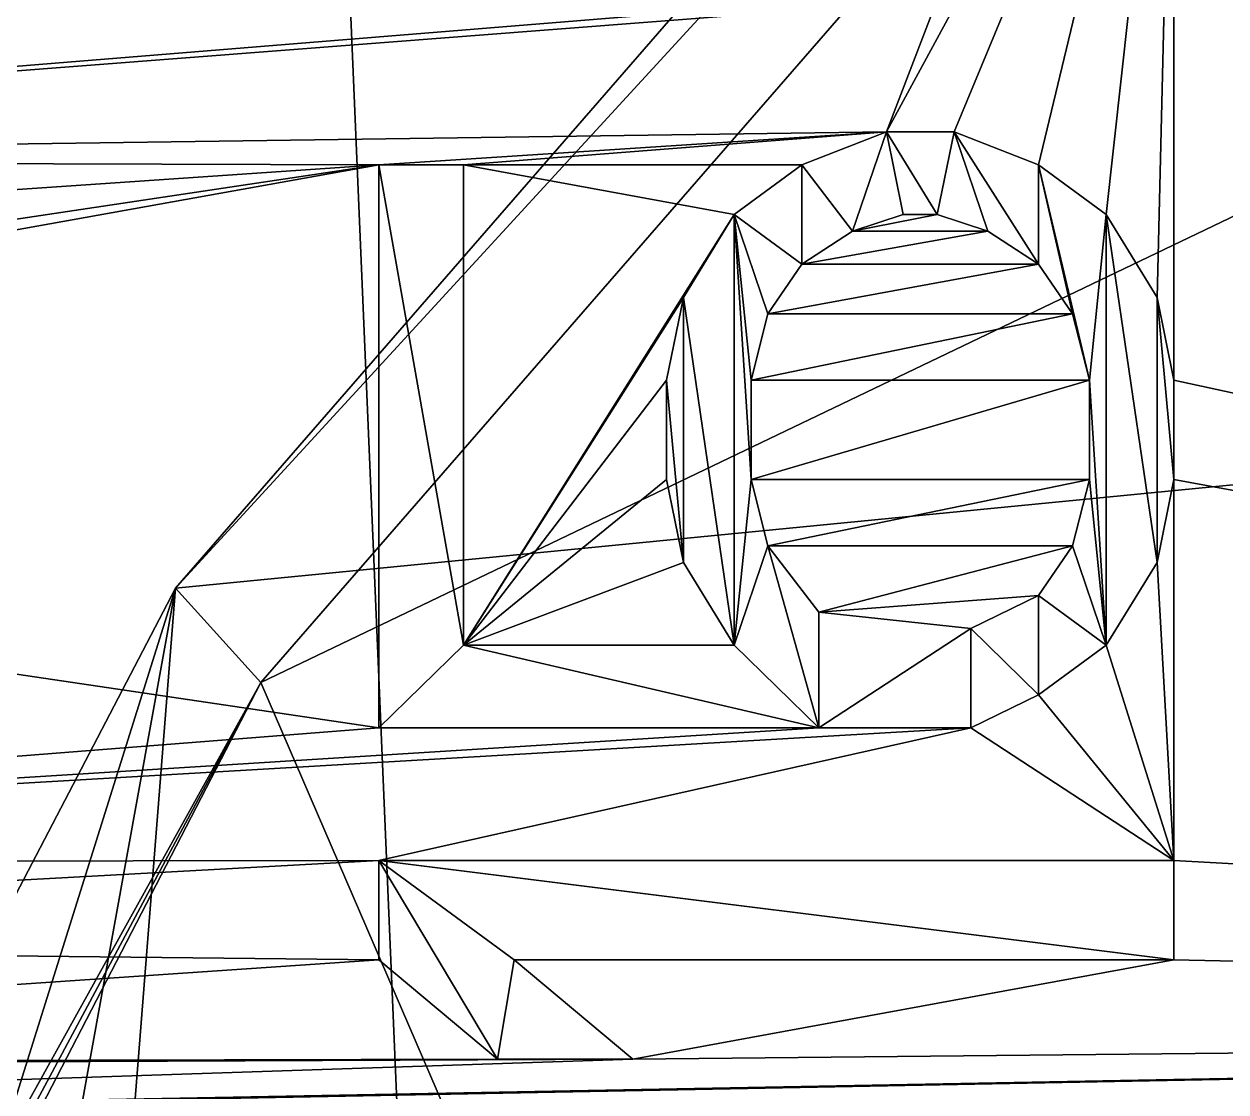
# Model space of a CAD drawing. Header units: millimetres. Extents: x -228 to 228, y -204 to 237.
# Drawn here: x -27.943 to -25.902, y 18.004 to 19.818 of the extents above; entities that cross this region are included whole.
import ezdxf

# ---------------------------------------------------------------- set-up
doc = ezdxf.new("R2010")
doc.units = ezdxf.units.MM
doc.header["$LTSCALE"] = 127.314815
for name, color, linetype in [('4337', 7, 'CONTINUOUS'), ('4338', 7, 'CONTINUOUS'), ('4639', 7, 'CONTINUOUS'), ('4640', 7, 'CONTINUOUS'), ('4646', 7, 'CONTINUOUS'), ('4800', 7, 'CONTINUOUS'), ('4801', 7, 'CONTINUOUS'), ('4802', 7, 'CONTINUOUS'), ('4803', 7, 'CONTINUOUS'), ('4804', 7, 'CONTINUOUS'), ('4805', 7, 'CONTINUOUS'), ('4806', 7, 'CONTINUOUS'), ('4807', 7, 'CONTINUOUS'), ('4808', 7, 'CONTINUOUS'), ('4809', 7, 'CONTINUOUS'), ('4810', 7, 'CONTINUOUS'), ('4811', 7, 'CONTINUOUS'), ('4812', 7, 'CONTINUOUS'), ('4813', 7, 'CONTINUOUS'), ('4814', 7, 'CONTINUOUS'), ('4815', 7, 'CONTINUOUS'), ('4816', 7, 'CONTINUOUS'), ('4817', 7, 'CONTINUOUS'), ('4818', 7, 'CONTINUOUS'), ('4819', 7, 'CONTINUOUS'), ('4820', 7, 'CONTINUOUS'), ('4821', 7, 'CONTINUOUS'), ('4822', 7, 'CONTINUOUS'), ('4823', 7, 'CONTINUOUS'), ('4824', 7, 'CONTINUOUS'), ('4825', 7, 'CONTINUOUS'), ('4826', 7, 'CONTINUOUS'), ('4827', 7, 'CONTINUOUS'), ('4828', 7, 'CONTINUOUS'), ('4829', 7, 'CONTINUOUS'), ('4830', 7, 'CONTINUOUS'), ('4831', 7, 'CONTINUOUS'), ('4832', 7, 'CONTINUOUS'), ('4833', 7, 'CONTINUOUS'), ('4834', 7, 'CONTINUOUS'), ('4835', 7, 'CONTINUOUS'), ('4836', 7, 'CONTINUOUS'), ('4837', 7, 'CONTINUOUS'), ('4838', 7, 'CONTINUOUS'), ('4839', 7, 'CONTINUOUS'), ('4840', 7, 'CONTINUOUS'), ('4841', 7, 'CONTINUOUS'), ('4842', 7, 'CONTINUOUS'), ('4843', 7, 'CONTINUOUS'), ('4844', 7, 'CONTINUOUS'), ('4845', 7, 'CONTINUOUS'), ('4846', 7, 'CONTINUOUS'), ('5712', 7, 'CONTINUOUS'), ('6193', 7, 'CONTINUOUS'), ('6251', 7, 'CONTINUOUS'), ('6301', 7, 'CONTINUOUS'), ('6307', 7, 'CONTINUOUS'), ('6310', 7, 'CONTINUOUS'), ('6312', 7, 'CONTINUOUS'), ('6336', 7, 'CONTINUOUS'), ('6337', 7, 'CONTINUOUS'), ('6339', 7, 'CONTINUOUS'), ('6341', 7, 'CONTINUOUS')]:
    doc.layers.add(name, color=color, linetype=linetype)

msp = doc.modelspace()

# ---------------------------------------------------------------- linework, layer by layer
at = {"layer": '4337', "color": 6, "linetype": 'Continuous'}
for points in [[(-26.5901, 1, 1038.99), (-28.6139, 1, 1038.99), (-28.0565, 35.5761, 1038.99), (-26.5901, 1, 1038.99)], [(-25.0534, 34.3321, 1038.99), (-26.5901, 1, 1038.99), (-28.0565, 35.5761, 1038.99), (-25.0534, 34.3321, 1038.99)], [(-26.5705, 0.791, 1038.99), (-26.5901, 1, 1038.99), (-25.0534, 34.3321, 1038.99), (-26.5705, 0.791, 1038.99)], [(-26.5651, 0.7513, 1038.99), (-26.5705, 0.791, 1038.99), (-25.0534, 34.3321, 1038.99), (-26.5651, 0.7513, 1038.99)], [(-26.5567, 0.7124, 1038.99), (-26.5651, 0.7513, 1038.99), (-25.0534, 34.3321, 1038.99), (-26.5567, 0.7124, 1038.99)], [(-26.5567, 0.7124, 1038.99), (-25.0534, 34.3321, 1038.99), (-26, 2.7124, 1038.99), (-26.5567, 0.7124, 1038.99)], [(-25.0534, 34.3321, 1038.99), (-24.9694, 2.7124, 1038.99), (-26, 2.7124, 1038.99), (-25.0534, 34.3321, 1038.99)]]:
    msp.add_3dface(points, dxfattribs=at)
at = {"layer": '4338', "color": 6, "linetype": 'Continuous'}
for points in [[(-30.06, 30.2289, 1040.99), (-19.925, 19.3605, 1040.99), (-21.983, 30.1516, 1040.99), (-30.06, 30.2289, 1040.99)], [(-25.9907, 23.5191, 1040.99), (-25.9907, 23.01, 1040.99), (-20.9561, 18.1201, 1040.99), (-25.9907, 23.5191, 1040.99)], [(-25.9907, 23.01, 1040.99), (-25.9907, 22.335, 1040.99), (-20.9561, 18.1201, 1040.99), (-25.9907, 23.01, 1040.99)], [(-25.9907, 22.335, 1040.99), (-25.9907, 22.2225, 1040.99), (-20.9561, 18.1201, 1040.99), (-25.9907, 22.335, 1040.99)], [(-25.9907, 22.2225, 1040.99), (-25.9907, 21.5475, 1040.99), (-20.9561, 18.1201, 1040.99), (-25.9907, 22.2225, 1040.99)], [(-25.9907, 21.5475, 1040.99), (-25.9907, 21.3788, 1040.99), (-20.9561, 18.1201, 1040.99), (-25.9907, 21.5475, 1040.99)], [(-25.9907, 21.3788, 1040.99), (-25.9907, 20.7038, 1040.99), (-20.9561, 18.1201, 1040.99), (-25.9907, 21.3788, 1040.99)], [(-25.9907, 20.7038, 1040.99), (-25.9907, 20.535, 1040.99), (-20.9561, 18.1201, 1040.99), (-25.9907, 20.7038, 1040.99)], [(-26.479, 19.635, 1040.99), (-26.3641, 19.635, 1040.99), (-25.9907, 20.535, 1040.99), (-26.479, 19.635, 1040.99)], [(-26.3928, 19.86, 1040.99), (-26.479, 19.635, 1040.99), (-25.9907, 20.535, 1040.99), (-26.3928, 19.86, 1040.99)], [(-26.3641, 19.635, 1040.99), (-26.2205, 19.5788, 1040.99), (-25.9907, 20.535, 1040.99), (-26.3641, 19.635, 1040.99)], [(-26.2205, 19.5788, 1040.99), (-26.1056, 19.4944, 1040.99), (-25.9907, 20.535, 1040.99), (-26.2205, 19.5788, 1040.99)], [(-26.1056, 19.4944, 1040.99), (-26.0194, 19.3538, 1040.99), (-25.9907, 20.535, 1040.99), (-26.1056, 19.4944, 1040.99)], [(-26.0194, 19.3538, 1040.99), (-25.9907, 19.2132, 1040.99), (-25.9907, 20.535, 1040.99), (-26.0194, 19.3538, 1040.99)], [(-25.9907, 20.535, 1040.99), (-25.9907, 19.2132, 1040.99), (-20.9561, 18.1201, 1040.99), (-25.9907, 20.535, 1040.99)], [(-29.9207, 19.9466, 1040.99), (-29.9207, 19.5869, 1040.99), (-26.5652, 19.86, 1040.99), (-29.9207, 19.9466, 1040.99)], [(-29.9207, 19.5869, 1040.99), (-26.479, 19.635, 1040.99), (-26.3928, 19.86, 1040.99), (-29.9207, 19.5869, 1040.99)], [(-26.5652, 19.86, 1040.99), (-29.9207, 19.5869, 1040.99), (-26.3928, 19.86, 1040.99), (-26.5652, 19.86, 1040.99)], [(-26.479, 19.635, 1040.99), (-29.9207, 19.5869, 1040.99), (-27.3407, 19.5788, 1040.99), (-26.479, 19.635, 1040.99)], [(-27.1971, 19.5788, 1040.99), (-26.479, 19.635, 1040.99), (-27.3407, 19.5788, 1040.99), (-27.1971, 19.5788, 1040.99)], [(-26.6226, 19.5788, 1040.99), (-26.479, 19.635, 1040.99), (-27.1971, 19.5788, 1040.99), (-26.6226, 19.5788, 1040.99)], [(-29.9207, 19.1923, 1040.99), (-30.2611, 19.055, 1040.99), (-27.3407, 19.5788, 1040.99), (-29.9207, 19.1923, 1040.99)], [(-27.3407, 19.5788, 1040.99), (-30.2611, 19.055, 1040.99), (-27.3407, 18.6225, 1040.99), (-27.3407, 19.5788, 1040.99)], [(-29.9207, 19.5869, 1040.99), (-29.9207, 19.4032, 1040.99), (-27.3407, 19.5788, 1040.99), (-29.9207, 19.5869, 1040.99)], [(-29.9207, 19.4032, 1040.99), (-29.9207, 19.1923, 1040.99), (-27.3407, 19.5788, 1040.99), (-29.9207, 19.4032, 1040.99)], [(-26.7375, 19.4944, 1040.99), (-26.6226, 19.5788, 1040.99), (-27.1971, 19.5788, 1040.99), (-26.7375, 19.4944, 1040.99)], [(-27.1971, 18.7632, 1040.99), (-26.7375, 19.4944, 1040.99), (-27.1971, 19.5788, 1040.99), (-27.1971, 18.7632, 1040.99)], [(-26.8237, 19.3538, 1040.99), (-26.7375, 19.4944, 1040.99), (-27.1971, 18.7632, 1040.99), (-26.8237, 19.3538, 1040.99)], [(-26.4503, 19.4944, 1040.99), (-26.5364, 19.4663, 1040.99), (-26.3928, 19.4944, 1040.99), (-26.4503, 19.4944, 1040.99)], [(-26.3928, 19.4944, 1040.99), (-26.5364, 19.4663, 1040.99), (-26.3066, 19.4663, 1040.99), (-26.3928, 19.4944, 1040.99)], [(-26.5364, 19.4663, 1040.99), (-26.6226, 19.41, 1040.99), (-26.3066, 19.4663, 1040.99), (-26.5364, 19.4663, 1040.99)], [(-26.3066, 19.4663, 1040.99), (-26.6226, 19.41, 1040.99), (-26.2205, 19.41, 1040.99), (-26.3066, 19.4663, 1040.99)], [(-26.6226, 19.41, 1040.99), (-26.6801, 19.3257, 1040.99), (-26.2205, 19.41, 1040.99), (-26.6226, 19.41, 1040.99)], [(-26.2205, 19.41, 1040.99), (-26.6801, 19.3257, 1040.99), (-26.163, 19.3257, 1040.99), (-26.2205, 19.41, 1040.99)], [(-26.8524, 19.2132, 1040.99), (-26.8237, 19.3538, 1040.99), (-27.1971, 18.7632, 1040.99), (-26.8524, 19.2132, 1040.99)], [(-26.6801, 19.3257, 1040.99), (-26.7088, 19.2132, 1040.99), (-26.163, 19.3257, 1040.99), (-26.6801, 19.3257, 1040.99)], [(-26.163, 19.3257, 1040.99), (-26.7088, 19.2132, 1040.99), (-26.1343, 19.2132, 1040.99), (-26.163, 19.3257, 1040.99)], [(-26.8524, 19.0444, 1040.99), (-26.8524, 19.2132, 1040.99), (-27.1971, 18.7632, 1040.99), (-26.8524, 19.0444, 1040.99)], [(-26.7088, 19.2132, 1040.99), (-26.7088, 19.0444, 1040.99), (-26.1343, 19.2132, 1040.99), (-26.7088, 19.2132, 1040.99)], [(-26.1343, 19.2132, 1040.99), (-26.7088, 19.0444, 1040.99), (-26.1343, 19.0444, 1040.99), (-26.1343, 19.2132, 1040.99)], [(-25.9907, 19.2132, 1040.99), (-25.9907, 19.0444, 1040.99), (-20.9561, 18.1201, 1040.99), (-25.9907, 19.2132, 1040.99)], [(-30.2611, 19.055, 1040.99), (-30.2611, 18.3936, 1040.99), (-27.3407, 18.6225, 1040.99), (-30.2611, 19.055, 1040.99)], [(-26.8237, 18.9038, 1040.99), (-26.8524, 19.0444, 1040.99), (-27.1971, 18.7632, 1040.99), (-26.8237, 18.9038, 1040.99)], [(-26.7088, 19.0444, 1040.99), (-26.6801, 18.9319, 1040.99), (-26.1343, 19.0444, 1040.99), (-26.7088, 19.0444, 1040.99)], [(-26.1343, 19.0444, 1040.99), (-26.6801, 18.9319, 1040.99), (-26.163, 18.9319, 1040.99), (-26.1343, 19.0444, 1040.99)], [(-26.0194, 18.9038, 1040.99), (-25.9907, 18.3975, 1040.99), (-25.9907, 19.0444, 1040.99), (-26.0194, 18.9038, 1040.99)], [(-25.9907, 19.0444, 1040.99), (-25.9907, 18.3975, 1040.99), (-20.9561, 18.1201, 1040.99), (-25.9907, 19.0444, 1040.99)], [(-26.6801, 18.9319, 1040.99), (-26.5939, 18.8194, 1040.99), (-26.163, 18.9319, 1040.99), (-26.6801, 18.9319, 1040.99)], [(-26.163, 18.9319, 1040.99), (-26.5939, 18.8194, 1040.99), (-26.2205, 18.8475, 1040.99), (-26.163, 18.9319, 1040.99)], [(-26.7375, 18.7632, 1040.99), (-26.8237, 18.9038, 1040.99), (-27.1971, 18.7632, 1040.99), (-26.7375, 18.7632, 1040.99)], [(-26.1056, 18.7632, 1040.99), (-25.9907, 18.3975, 1040.99), (-26.0194, 18.9038, 1040.99), (-26.1056, 18.7632, 1040.99)], [(-26.2205, 18.8475, 1040.99), (-26.5939, 18.8194, 1040.99), (-26.3354, 18.7913, 1040.99), (-26.2205, 18.8475, 1040.99)], [(-26.3354, 18.7913, 1040.99), (-26.5939, 18.8194, 1040.99), (-26.5939, 18.6225, 1040.99), (-26.3354, 18.7913, 1040.99)], [(-26.3354, 18.6225, 1040.99), (-26.3354, 18.7913, 1040.99), (-26.5939, 18.6225, 1040.99), (-26.3354, 18.6225, 1040.99)], [(-26.2205, 18.6788, 1040.99), (-25.9907, 18.3975, 1040.99), (-26.1056, 18.7632, 1040.99), (-26.2205, 18.6788, 1040.99)], [(-26.3354, 18.6225, 1040.99), (-25.9907, 18.3975, 1040.99), (-26.2205, 18.6788, 1040.99), (-26.3354, 18.6225, 1040.99)], [(-30.2611, 18.3936, 1040.99), (-27.3407, 18.3975, 1040.99), (-26.3354, 18.6225, 1040.99), (-30.2611, 18.3936, 1040.99)], [(-30.2611, 18.3936, 1040.99), (-26.3354, 18.6225, 1040.99), (-26.5939, 18.6225, 1040.99), (-30.2611, 18.3936, 1040.99)], [(-27.3407, 18.6225, 1040.99), (-30.2611, 18.3936, 1040.99), (-26.5939, 18.6225, 1040.99), (-27.3407, 18.6225, 1040.99)], [(-27.3407, 18.3975, 1040.99), (-25.9907, 18.3975, 1040.99), (-26.3354, 18.6225, 1040.99), (-27.3407, 18.3975, 1040.99)], [(-30.2611, 18.3936, 1040.99), (-29.9207, 18.2562, 1040.99), (-27.3407, 18.3975, 1040.99), (-30.2611, 18.3936, 1040.99)], [(-27.3407, 18.3975, 1040.99), (-29.9207, 18.2562, 1040.99), (-27.3407, 18.2288, 1040.99), (-27.3407, 18.3975, 1040.99)], [(-25.9907, 18.3975, 1040.99), (-25.9907, 18.2288, 1040.99), (-20.9561, 18.1201, 1040.99), (-25.9907, 18.3975, 1040.99)], [(-29.9207, 18.2562, 1040.99), (-29.9207, 18.0532, 1040.99), (-27.3407, 18.2288, 1040.99), (-29.9207, 18.2562, 1040.99)], [(-27.3407, 18.2288, 1040.99), (-29.9207, 18.0532, 1040.99), (-27.1396, 18.06, 1040.99), (-27.3407, 18.2288, 1040.99)], [(-27.1109, 18.2288, 1040.99), (-26.9098, 18.06, 1040.99), (-25.9907, 18.2288, 1040.99), (-27.1109, 18.2288, 1040.99)], [(-25.9907, 18.2288, 1040.99), (-26.9098, 18.06, 1040.99), (-20.9561, 18.1201, 1040.99), (-25.9907, 18.2288, 1040.99)], [(-30.4835, 17.941, 1040.99), (-30.3365, 17.941, 1040.99), (-20.9561, 18.1201, 1040.99), (-30.4835, 17.941, 1040.99)], [(-26.9098, 18.06, 1040.99), (-30.4835, 17.941, 1040.99), (-20.9561, 18.1201, 1040.99), (-26.9098, 18.06, 1040.99)], [(-30.3365, 17.941, 1040.99), (-26.4215, 17.835, 1040.99), (-20.9561, 18.1201, 1040.99), (-30.3365, 17.941, 1040.99)], [(-26.4215, 17.835, 1040.99), (-26.3066, 17.835, 1040.99), (-20.9561, 18.1201, 1040.99), (-26.4215, 17.835, 1040.99)], [(-26.3066, 17.835, 1040.99), (-26.2205, 17.8069, 1040.99), (-20.9561, 18.1201, 1040.99), (-26.3066, 17.835, 1040.99)], [(-20.9561, 18.1201, 1040.99), (-26.2205, 17.8069, 1040.99), (-20.8219, 17.7909, 1040.99), (-20.9561, 18.1201, 1040.99)], [(-32.4426, 18.0362, 1040.99), (-30.4835, 17.941, 1040.99), (-26.9098, 18.06, 1040.99), (-32.4426, 18.0362, 1040.99)], [(-29.9207, 18.0532, 1040.99), (-32.4426, 18.0362, 1040.99), (-26.9098, 18.06, 1040.99), (-29.9207, 18.0532, 1040.99)], [(-27.1396, 18.06, 1040.99), (-29.9207, 18.0532, 1040.99), (-26.9098, 18.06, 1040.99), (-27.1396, 18.06, 1040.99)]]:
    msp.add_3dface(points, dxfattribs=at)
at = {"layer": '4639', "color": 6, "linetype": 'Continuous'}
msp.add_3dface([(-19.925, 19.3605, 1040.99), (-30.06, 30.2289, 1040.99), (-21.8981, 21.1981, 1051.862), (-19.925, 19.3605, 1040.99)], dxfattribs=at)
at = {"layer": '4640', "color": 6, "linetype": 'Continuous'}
for points in [[(-25.814, 23.5727, 1050.49), (-30.6636, 28.6466, 1045.5393), (-20.7914, 18.1245, 1048.0645), (-25.814, 23.5727, 1050.49)], [(-30.6636, 28.6466, 1045.5393), (-26.1343, 23.6756, 1041.09), (-20.7914, 18.1245, 1048.0645), (-30.6636, 28.6466, 1045.5393)], [(-26.1343, 23.6756, 1041.09), (-25.9907, 23.5216, 1041.09), (-20.7914, 18.1245, 1048.0645), (-26.1343, 23.6756, 1041.09)], [(-25.9907, 23.5216, 1041.09), (-25.9907, 23.5191, 1040.99), (-20.7914, 18.1245, 1048.0645), (-25.9907, 23.5216, 1041.09)], [(-25.9907, 23.5191, 1040.99), (-20.9561, 18.1201, 1040.99), (-20.7914, 18.1245, 1048.0645), (-25.9907, 23.5191, 1040.99)]]:
    msp.add_3dface(points, dxfattribs=at)
at = {"layer": '4646', "color": 6, "linetype": 'Continuous'}
for points in [[(-26.479, 19.635, 1041.09), (-26.6226, 19.5788, 1041.09), (-26.5364, 19.4663, 1041.09), (-26.479, 19.635, 1041.09)], [(-26.4503, 19.4944, 1041.09), (-26.479, 19.635, 1041.09), (-26.5364, 19.4663, 1041.09), (-26.4503, 19.4944, 1041.09)], [(-26.3641, 19.635, 1041.09), (-26.479, 19.635, 1041.09), (-26.3928, 19.4944, 1041.09), (-26.3641, 19.635, 1041.09)], [(-26.3928, 19.4944, 1041.09), (-26.479, 19.635, 1041.09), (-26.4503, 19.4944, 1041.09), (-26.3928, 19.4944, 1041.09)], [(-26.3066, 19.4663, 1041.09), (-26.3641, 19.635, 1041.09), (-26.3928, 19.4944, 1041.09), (-26.3066, 19.4663, 1041.09)], [(-26.2205, 19.5788, 1041.09), (-26.3641, 19.635, 1041.09), (-26.2205, 19.41, 1041.09), (-26.2205, 19.5788, 1041.09)], [(-26.2205, 19.41, 1041.09), (-26.3641, 19.635, 1041.09), (-26.3066, 19.4663, 1041.09), (-26.2205, 19.41, 1041.09)], [(-27.3407, 19.5788, 1041.09), (-27.3407, 18.6225, 1041.09), (-27.1971, 18.7632, 1041.09), (-27.3407, 19.5788, 1041.09)], [(-27.1971, 19.5788, 1041.09), (-27.3407, 19.5788, 1041.09), (-27.1971, 18.7632, 1041.09), (-27.1971, 19.5788, 1041.09)], [(-26.6226, 19.5788, 1041.09), (-26.7375, 19.4944, 1041.09), (-26.6226, 19.41, 1041.09), (-26.6226, 19.5788, 1041.09)], [(-26.5364, 19.4663, 1041.09), (-26.6226, 19.5788, 1041.09), (-26.6226, 19.41, 1041.09), (-26.5364, 19.4663, 1041.09)], [(-26.1056, 19.4944, 1041.09), (-26.2205, 19.5788, 1041.09), (-26.1343, 19.2132, 1041.09), (-26.1056, 19.4944, 1041.09)], [(-26.1343, 19.2132, 1041.09), (-26.2205, 19.5788, 1041.09), (-26.163, 19.3257, 1041.09), (-26.1343, 19.2132, 1041.09)], [(-26.163, 19.3257, 1041.09), (-26.2205, 19.5788, 1041.09), (-26.2205, 19.41, 1041.09), (-26.163, 19.3257, 1041.09)], [(-26.8237, 19.3538, 1041.09), (-26.7375, 18.7632, 1041.09), (-26.7375, 19.4944, 1041.09), (-26.8237, 19.3538, 1041.09)], [(-26.7375, 19.4944, 1041.09), (-26.7375, 18.7632, 1041.09), (-26.7088, 19.0444, 1041.09), (-26.7375, 19.4944, 1041.09)], [(-26.6226, 19.41, 1041.09), (-26.7375, 19.4944, 1041.09), (-26.6801, 19.3257, 1041.09), (-26.6226, 19.41, 1041.09)], [(-26.6801, 19.3257, 1041.09), (-26.7375, 19.4944, 1041.09), (-26.7088, 19.2132, 1041.09), (-26.6801, 19.3257, 1041.09)], [(-26.7088, 19.2132, 1041.09), (-26.7375, 19.4944, 1041.09), (-26.7088, 19.0444, 1041.09), (-26.7088, 19.2132, 1041.09)], [(-26.1056, 18.7632, 1041.09), (-26.1056, 19.4944, 1041.09), (-26.1343, 19.2132, 1041.09), (-26.1056, 18.7632, 1041.09)], [(-26.0194, 19.3538, 1041.09), (-26.1056, 19.4944, 1041.09), (-26.0194, 18.9038, 1041.09), (-26.0194, 19.3538, 1041.09)], [(-26.0194, 18.9038, 1041.09), (-26.1056, 19.4944, 1041.09), (-26.1056, 18.7632, 1041.09), (-26.0194, 18.9038, 1041.09)], [(-26.8524, 19.2132, 1041.09), (-26.8237, 18.9038, 1041.09), (-26.8237, 19.3538, 1041.09), (-26.8524, 19.2132, 1041.09)], [(-26.8237, 18.9038, 1041.09), (-26.7375, 18.7632, 1041.09), (-26.8237, 19.3538, 1041.09), (-26.8237, 18.9038, 1041.09)], [(-25.9907, 19.2132, 1041.09), (-26.0194, 19.3538, 1041.09), (-25.9907, 19.0444, 1041.09), (-25.9907, 19.2132, 1041.09)], [(-25.9907, 19.0444, 1041.09), (-26.0194, 19.3538, 1041.09), (-26.0194, 18.9038, 1041.09), (-25.9907, 19.0444, 1041.09)], [(-26.8524, 19.0444, 1041.09), (-26.8237, 18.9038, 1041.09), (-26.8524, 19.2132, 1041.09), (-26.8524, 19.0444, 1041.09)], [(-26.1343, 19.0444, 1041.09), (-26.1056, 18.7632, 1041.09), (-26.1343, 19.2132, 1041.09), (-26.1343, 19.0444, 1041.09)], [(-26.7088, 19.0444, 1041.09), (-26.7375, 18.7632, 1041.09), (-26.6801, 18.9319, 1041.09), (-26.7088, 19.0444, 1041.09)], [(-26.163, 18.9319, 1041.09), (-26.1056, 18.7632, 1041.09), (-26.1343, 19.0444, 1041.09), (-26.163, 18.9319, 1041.09)], [(-26.7375, 18.7632, 1041.09), (-26.5939, 18.6225, 1041.09), (-26.6801, 18.9319, 1041.09), (-26.7375, 18.7632, 1041.09)], [(-26.5939, 18.6225, 1041.09), (-26.5939, 18.8194, 1041.09), (-26.6801, 18.9319, 1041.09), (-26.5939, 18.6225, 1041.09)], [(-26.2205, 18.8475, 1041.09), (-26.1056, 18.7632, 1041.09), (-26.163, 18.9319, 1041.09), (-26.2205, 18.8475, 1041.09)], [(-26.3354, 18.7913, 1041.09), (-26.2205, 18.6788, 1041.09), (-26.2205, 18.8475, 1041.09), (-26.3354, 18.7913, 1041.09)], [(-26.2205, 18.6788, 1041.09), (-26.1056, 18.7632, 1041.09), (-26.2205, 18.8475, 1041.09), (-26.2205, 18.6788, 1041.09)], [(-26.3354, 18.6225, 1041.09), (-26.2205, 18.6788, 1041.09), (-26.3354, 18.7913, 1041.09), (-26.3354, 18.6225, 1041.09)], [(-27.3407, 18.6225, 1041.09), (-26.5939, 18.6225, 1041.09), (-27.1971, 18.7632, 1041.09), (-27.3407, 18.6225, 1041.09)], [(-27.1971, 18.7632, 1041.09), (-26.5939, 18.6225, 1041.09), (-26.7375, 18.7632, 1041.09), (-27.1971, 18.7632, 1041.09)], [(-25.9907, 18.2288, 1041.09), (-25.9907, 18.3975, 1041.09), (-27.3407, 18.3975, 1041.09), (-25.9907, 18.2288, 1041.09)], [(-27.1109, 18.2288, 1041.09), (-25.9907, 18.2288, 1041.09), (-27.3407, 18.3975, 1041.09), (-27.1109, 18.2288, 1041.09)], [(-27.1396, 18.06, 1041.09), (-27.1109, 18.2288, 1041.09), (-27.3407, 18.3975, 1041.09), (-27.1396, 18.06, 1041.09)], [(-27.3407, 18.2288, 1041.09), (-27.1396, 18.06, 1041.09), (-27.3407, 18.3975, 1041.09), (-27.3407, 18.2288, 1041.09)], [(-26.9098, 18.06, 1041.09), (-27.1109, 18.2288, 1041.09), (-27.1396, 18.06, 1041.09), (-26.9098, 18.06, 1041.09)]]:
    msp.add_3dface(points, dxfattribs=at)
at = {"layer": '4800', "color": 6, "linetype": 'Continuous'}
for points in [[(-25.9907, 18.3975, 1040.99), (-27.3407, 18.3975, 1040.99), (-25.9907, 18.3975, 1041.09), (-25.9907, 18.3975, 1040.99)], [(-25.9907, 18.3975, 1041.09), (-27.3407, 18.3975, 1040.99), (-27.3407, 18.3975, 1041.09), (-25.9907, 18.3975, 1041.09)]]:
    msp.add_3dface(points, dxfattribs=at)
at = {"layer": '4801', "color": 6, "linetype": 'Continuous'}
for points in [[(-27.3407, 18.3975, 1040.99), (-27.3407, 18.2288, 1040.99), (-27.3407, 18.3975, 1041.09), (-27.3407, 18.3975, 1040.99)], [(-27.3407, 18.2288, 1040.99), (-27.3407, 18.2288, 1041.09), (-27.3407, 18.3975, 1041.09), (-27.3407, 18.2288, 1040.99)]]:
    msp.add_3dface(points, dxfattribs=at)
at = {"layer": '4802', "color": 6, "linetype": 'Continuous'}
for points in [[(-27.3407, 18.2288, 1040.99), (-27.1396, 18.06, 1040.99), (-27.3407, 18.2288, 1041.09), (-27.3407, 18.2288, 1040.99)], [(-27.1396, 18.06, 1040.99), (-27.1396, 18.06, 1041.09), (-27.3407, 18.2288, 1041.09), (-27.1396, 18.06, 1040.99)]]:
    msp.add_3dface(points, dxfattribs=at)
at = {"layer": '4803', "color": 6, "linetype": 'Continuous'}
for points in [[(-27.1396, 18.06, 1040.99), (-26.9098, 18.06, 1040.99), (-27.1396, 18.06, 1041.09), (-27.1396, 18.06, 1040.99)], [(-26.9098, 18.06, 1040.99), (-26.9098, 18.06, 1041.09), (-27.1396, 18.06, 1041.09), (-26.9098, 18.06, 1040.99)]]:
    msp.add_3dface(points, dxfattribs=at)
at = {"layer": '4804', "color": 6, "linetype": 'Continuous'}
for points in [[(-26.9098, 18.06, 1040.99), (-27.1109, 18.2288, 1040.99), (-26.9098, 18.06, 1041.09), (-26.9098, 18.06, 1040.99)], [(-27.1109, 18.2288, 1040.99), (-27.1109, 18.2288, 1041.09), (-26.9098, 18.06, 1041.09), (-27.1109, 18.2288, 1040.99)]]:
    msp.add_3dface(points, dxfattribs=at)
at = {"layer": '4805', "color": 6, "linetype": 'Continuous'}
for points in [[(-27.1109, 18.2288, 1040.99), (-25.9907, 18.2288, 1040.99), (-27.1109, 18.2288, 1041.09), (-27.1109, 18.2288, 1040.99)], [(-25.9907, 18.2288, 1040.99), (-25.9907, 18.2288, 1041.09), (-27.1109, 18.2288, 1041.09), (-25.9907, 18.2288, 1040.99)]]:
    msp.add_3dface(points, dxfattribs=at)
at = {"layer": '4806', "color": 6, "linetype": 'Continuous'}
for points in [[(-25.9907, 18.2288, 1040.99), (-25.9907, 18.3975, 1040.99), (-25.9907, 18.2288, 1041.09), (-25.9907, 18.2288, 1040.99)], [(-25.9907, 18.3975, 1040.99), (-25.9907, 18.3975, 1041.09), (-25.9907, 18.2288, 1041.09), (-25.9907, 18.3975, 1040.99)]]:
    msp.add_3dface(points, dxfattribs=at)
at = {"layer": '4807', "color": 6, "linetype": 'Continuous'}
for points in [[(-26.5939, 18.8194, 1040.99), (-26.6801, 18.9319, 1040.99), (-26.5939, 18.8194, 1041.09), (-26.5939, 18.8194, 1040.99)], [(-26.5939, 18.8194, 1041.09), (-26.6801, 18.9319, 1040.99), (-26.6801, 18.9319, 1041.09), (-26.5939, 18.8194, 1041.09)]]:
    msp.add_3dface(points, dxfattribs=at)
at = {"layer": '4808', "color": 6, "linetype": 'Continuous'}
for points in [[(-26.6801, 18.9319, 1040.99), (-26.7088, 19.0444, 1040.99), (-26.6801, 18.9319, 1041.09), (-26.6801, 18.9319, 1040.99)], [(-26.7088, 19.0444, 1040.99), (-26.7088, 19.0444, 1041.09), (-26.6801, 18.9319, 1041.09), (-26.7088, 19.0444, 1040.99)]]:
    msp.add_3dface(points, dxfattribs=at)
at = {"layer": '4809', "color": 6, "linetype": 'Continuous'}
for points in [[(-26.7088, 19.0444, 1040.99), (-26.7088, 19.2132, 1040.99), (-26.7088, 19.0444, 1041.09), (-26.7088, 19.0444, 1040.99)], [(-26.7088, 19.2132, 1040.99), (-26.7088, 19.2132, 1041.09), (-26.7088, 19.0444, 1041.09), (-26.7088, 19.2132, 1040.99)]]:
    msp.add_3dface(points, dxfattribs=at)
at = {"layer": '4810', "color": 6, "linetype": 'Continuous'}
for points in [[(-26.7088, 19.2132, 1040.99), (-26.6801, 19.3257, 1040.99), (-26.7088, 19.2132, 1041.09), (-26.7088, 19.2132, 1040.99)], [(-26.6801, 19.3257, 1040.99), (-26.6801, 19.3257, 1041.09), (-26.7088, 19.2132, 1041.09), (-26.6801, 19.3257, 1040.99)]]:
    msp.add_3dface(points, dxfattribs=at)
at = {"layer": '4811', "color": 6, "linetype": 'Continuous'}
for points in [[(-26.6801, 19.3257, 1040.99), (-26.6226, 19.41, 1040.99), (-26.6801, 19.3257, 1041.09), (-26.6801, 19.3257, 1040.99)], [(-26.6226, 19.41, 1040.99), (-26.6226, 19.41, 1041.09), (-26.6801, 19.3257, 1041.09), (-26.6226, 19.41, 1040.99)]]:
    msp.add_3dface(points, dxfattribs=at)
at = {"layer": '4812', "color": 6, "linetype": 'Continuous'}
for points in [[(-26.6226, 19.41, 1040.99), (-26.5364, 19.4663, 1040.99), (-26.6226, 19.41, 1041.09), (-26.6226, 19.41, 1040.99)], [(-26.5364, 19.4663, 1040.99), (-26.5364, 19.4663, 1041.09), (-26.6226, 19.41, 1041.09), (-26.5364, 19.4663, 1040.99)]]:
    msp.add_3dface(points, dxfattribs=at)
at = {"layer": '4813', "color": 6, "linetype": 'Continuous'}
for points in [[(-26.5364, 19.4663, 1040.99), (-26.4503, 19.4944, 1040.99), (-26.4503, 19.4944, 1041.09), (-26.5364, 19.4663, 1040.99)], [(-26.5364, 19.4663, 1040.99), (-26.4503, 19.4944, 1041.09), (-26.5364, 19.4663, 1041.09), (-26.5364, 19.4663, 1040.99)]]:
    msp.add_3dface(points, dxfattribs=at)
at = {"layer": '4814', "color": 6, "linetype": 'Continuous'}
for points in [[(-26.4503, 19.4944, 1040.99), (-26.3928, 19.4944, 1040.99), (-26.3928, 19.4944, 1041.09), (-26.4503, 19.4944, 1040.99)], [(-26.4503, 19.4944, 1040.99), (-26.3928, 19.4944, 1041.09), (-26.4503, 19.4944, 1041.09), (-26.4503, 19.4944, 1040.99)]]:
    msp.add_3dface(points, dxfattribs=at)
at = {"layer": '4815', "color": 6, "linetype": 'Continuous'}
for points in [[(-26.3928, 19.4944, 1040.99), (-26.3066, 19.4663, 1040.99), (-26.3066, 19.4663, 1041.09), (-26.3928, 19.4944, 1040.99)], [(-26.3928, 19.4944, 1040.99), (-26.3066, 19.4663, 1041.09), (-26.3928, 19.4944, 1041.09), (-26.3928, 19.4944, 1040.99)]]:
    msp.add_3dface(points, dxfattribs=at)
at = {"layer": '4816', "color": 6, "linetype": 'Continuous'}
for points in [[(-26.3066, 19.4663, 1040.99), (-26.2205, 19.41, 1040.99), (-26.3066, 19.4663, 1041.09), (-26.3066, 19.4663, 1040.99)], [(-26.2205, 19.41, 1040.99), (-26.2205, 19.41, 1041.09), (-26.3066, 19.4663, 1041.09), (-26.2205, 19.41, 1040.99)]]:
    msp.add_3dface(points, dxfattribs=at)
at = {"layer": '4817', "color": 6, "linetype": 'Continuous'}
for points in [[(-26.2205, 19.41, 1040.99), (-26.163, 19.3257, 1040.99), (-26.2205, 19.41, 1041.09), (-26.2205, 19.41, 1040.99)], [(-26.163, 19.3257, 1040.99), (-26.163, 19.3257, 1041.09), (-26.2205, 19.41, 1041.09), (-26.163, 19.3257, 1040.99)]]:
    msp.add_3dface(points, dxfattribs=at)
at = {"layer": '4818', "color": 6, "linetype": 'Continuous'}
for points in [[(-26.163, 19.3257, 1040.99), (-26.1343, 19.2132, 1040.99), (-26.163, 19.3257, 1041.09), (-26.163, 19.3257, 1040.99)], [(-26.1343, 19.2132, 1040.99), (-26.1343, 19.2132, 1041.09), (-26.163, 19.3257, 1041.09), (-26.1343, 19.2132, 1040.99)]]:
    msp.add_3dface(points, dxfattribs=at)
at = {"layer": '4819', "color": 6, "linetype": 'Continuous'}
for points in [[(-26.1343, 19.2132, 1040.99), (-26.1343, 19.0444, 1040.99), (-26.1343, 19.2132, 1041.09), (-26.1343, 19.2132, 1040.99)], [(-26.1343, 19.0444, 1040.99), (-26.1343, 19.0444, 1041.09), (-26.1343, 19.2132, 1041.09), (-26.1343, 19.0444, 1040.99)]]:
    msp.add_3dface(points, dxfattribs=at)
at = {"layer": '4820', "color": 6, "linetype": 'Continuous'}
for points in [[(-26.1343, 19.0444, 1040.99), (-26.163, 18.9319, 1040.99), (-26.1343, 19.0444, 1041.09), (-26.1343, 19.0444, 1040.99)], [(-26.163, 18.9319, 1040.99), (-26.163, 18.9319, 1041.09), (-26.1343, 19.0444, 1041.09), (-26.163, 18.9319, 1040.99)]]:
    msp.add_3dface(points, dxfattribs=at)
at = {"layer": '4821', "color": 6, "linetype": 'Continuous'}
for points in [[(-26.163, 18.9319, 1040.99), (-26.2205, 18.8475, 1040.99), (-26.163, 18.9319, 1041.09), (-26.163, 18.9319, 1040.99)], [(-26.2205, 18.8475, 1040.99), (-26.2205, 18.8475, 1041.09), (-26.163, 18.9319, 1041.09), (-26.2205, 18.8475, 1040.99)]]:
    msp.add_3dface(points, dxfattribs=at)
at = {"layer": '4822', "color": 6, "linetype": 'Continuous'}
for points in [[(-26.2205, 18.8475, 1040.99), (-26.3354, 18.7913, 1040.99), (-26.2205, 18.8475, 1041.09), (-26.2205, 18.8475, 1040.99)], [(-26.3354, 18.7913, 1040.99), (-26.3354, 18.7913, 1041.09), (-26.2205, 18.8475, 1041.09), (-26.3354, 18.7913, 1040.99)]]:
    msp.add_3dface(points, dxfattribs=at)
at = {"layer": '4823', "color": 6, "linetype": 'Continuous'}
for points in [[(-26.3354, 18.7913, 1040.99), (-26.3354, 18.6225, 1040.99), (-26.3354, 18.7913, 1041.09), (-26.3354, 18.7913, 1040.99)], [(-26.3354, 18.6225, 1040.99), (-26.3354, 18.6225, 1041.09), (-26.3354, 18.7913, 1041.09), (-26.3354, 18.6225, 1040.99)]]:
    msp.add_3dface(points, dxfattribs=at)
at = {"layer": '4824', "color": 6, "linetype": 'Continuous'}
for points in [[(-26.3354, 18.6225, 1040.99), (-26.2205, 18.6788, 1040.99), (-26.3354, 18.6225, 1041.09), (-26.3354, 18.6225, 1040.99)], [(-26.2205, 18.6788, 1040.99), (-26.2205, 18.6788, 1041.09), (-26.3354, 18.6225, 1041.09), (-26.2205, 18.6788, 1040.99)]]:
    msp.add_3dface(points, dxfattribs=at)
at = {"layer": '4825', "color": 6, "linetype": 'Continuous'}
for points in [[(-26.2205, 18.6788, 1040.99), (-26.1056, 18.7632, 1040.99), (-26.2205, 18.6788, 1041.09), (-26.2205, 18.6788, 1040.99)], [(-26.1056, 18.7632, 1040.99), (-26.1056, 18.7632, 1041.09), (-26.2205, 18.6788, 1041.09), (-26.1056, 18.7632, 1040.99)]]:
    msp.add_3dface(points, dxfattribs=at)
at = {"layer": '4826', "color": 6, "linetype": 'Continuous'}
for points in [[(-26.1056, 18.7632, 1040.99), (-26.0194, 18.9038, 1040.99), (-26.1056, 18.7632, 1041.09), (-26.1056, 18.7632, 1040.99)], [(-26.0194, 18.9038, 1040.99), (-26.0194, 18.9038, 1041.09), (-26.1056, 18.7632, 1041.09), (-26.0194, 18.9038, 1040.99)]]:
    msp.add_3dface(points, dxfattribs=at)
at = {"layer": '4827', "color": 6, "linetype": 'Continuous'}
for points in [[(-26.0194, 18.9038, 1040.99), (-25.9907, 19.0444, 1040.99), (-26.0194, 18.9038, 1041.09), (-26.0194, 18.9038, 1040.99)], [(-25.9907, 19.0444, 1040.99), (-25.9907, 19.0444, 1041.09), (-26.0194, 18.9038, 1041.09), (-25.9907, 19.0444, 1040.99)]]:
    msp.add_3dface(points, dxfattribs=at)
at = {"layer": '4828', "color": 6, "linetype": 'Continuous'}
for points in [[(-25.9907, 19.0444, 1040.99), (-25.9907, 19.2132, 1040.99), (-25.9907, 19.0444, 1041.09), (-25.9907, 19.0444, 1040.99)], [(-25.9907, 19.2132, 1040.99), (-25.9907, 19.2132, 1041.09), (-25.9907, 19.0444, 1041.09), (-25.9907, 19.2132, 1040.99)]]:
    msp.add_3dface(points, dxfattribs=at)
at = {"layer": '4829', "color": 6, "linetype": 'Continuous'}
for points in [[(-25.9907, 19.2132, 1040.99), (-26.0194, 19.3538, 1040.99), (-25.9907, 19.2132, 1041.09), (-25.9907, 19.2132, 1040.99)], [(-26.0194, 19.3538, 1040.99), (-26.0194, 19.3538, 1041.09), (-25.9907, 19.2132, 1041.09), (-26.0194, 19.3538, 1040.99)]]:
    msp.add_3dface(points, dxfattribs=at)
at = {"layer": '4830', "color": 6, "linetype": 'Continuous'}
for points in [[(-26.0194, 19.3538, 1040.99), (-26.1056, 19.4944, 1040.99), (-26.0194, 19.3538, 1041.09), (-26.0194, 19.3538, 1040.99)], [(-26.1056, 19.4944, 1040.99), (-26.1056, 19.4944, 1041.09), (-26.0194, 19.3538, 1041.09), (-26.1056, 19.4944, 1040.99)]]:
    msp.add_3dface(points, dxfattribs=at)
at = {"layer": '4831', "color": 6, "linetype": 'Continuous'}
for points in [[(-26.1056, 19.4944, 1040.99), (-26.2205, 19.5788, 1040.99), (-26.1056, 19.4944, 1041.09), (-26.1056, 19.4944, 1040.99)], [(-26.2205, 19.5788, 1040.99), (-26.2205, 19.5788, 1041.09), (-26.1056, 19.4944, 1041.09), (-26.2205, 19.5788, 1040.99)]]:
    msp.add_3dface(points, dxfattribs=at)
at = {"layer": '4832', "color": 6, "linetype": 'Continuous'}
for points in [[(-26.2205, 19.5788, 1040.99), (-26.3641, 19.635, 1040.99), (-26.2205, 19.5788, 1041.09), (-26.2205, 19.5788, 1040.99)], [(-26.3641, 19.635, 1040.99), (-26.3641, 19.635, 1041.09), (-26.2205, 19.5788, 1041.09), (-26.3641, 19.635, 1040.99)]]:
    msp.add_3dface(points, dxfattribs=at)
at = {"layer": '4833', "color": 6, "linetype": 'Continuous'}
for points in [[(-26.3641, 19.635, 1040.99), (-26.479, 19.635, 1040.99), (-26.3641, 19.635, 1041.09), (-26.3641, 19.635, 1040.99)], [(-26.479, 19.635, 1040.99), (-26.479, 19.635, 1041.09), (-26.3641, 19.635, 1041.09), (-26.479, 19.635, 1040.99)]]:
    msp.add_3dface(points, dxfattribs=at)
at = {"layer": '4834', "color": 6, "linetype": 'Continuous'}
for points in [[(-26.479, 19.635, 1040.99), (-26.6226, 19.5788, 1040.99), (-26.479, 19.635, 1041.09), (-26.479, 19.635, 1040.99)], [(-26.6226, 19.5788, 1040.99), (-26.6226, 19.5788, 1041.09), (-26.479, 19.635, 1041.09), (-26.6226, 19.5788, 1040.99)]]:
    msp.add_3dface(points, dxfattribs=at)
at = {"layer": '4835', "color": 6, "linetype": 'Continuous'}
for points in [[(-26.6226, 19.5788, 1040.99), (-26.7375, 19.4944, 1040.99), (-26.6226, 19.5788, 1041.09), (-26.6226, 19.5788, 1040.99)], [(-26.7375, 19.4944, 1040.99), (-26.7375, 19.4944, 1041.09), (-26.6226, 19.5788, 1041.09), (-26.7375, 19.4944, 1040.99)]]:
    msp.add_3dface(points, dxfattribs=at)
at = {"layer": '4836', "color": 6, "linetype": 'Continuous'}
for points in [[(-26.7375, 19.4944, 1040.99), (-26.8237, 19.3538, 1040.99), (-26.7375, 19.4944, 1041.09), (-26.7375, 19.4944, 1040.99)], [(-26.8237, 19.3538, 1040.99), (-26.8237, 19.3538, 1041.09), (-26.7375, 19.4944, 1041.09), (-26.8237, 19.3538, 1040.99)]]:
    msp.add_3dface(points, dxfattribs=at)
at = {"layer": '4837', "color": 6, "linetype": 'Continuous'}
for points in [[(-26.8237, 19.3538, 1040.99), (-26.8524, 19.2132, 1040.99), (-26.8237, 19.3538, 1041.09), (-26.8237, 19.3538, 1040.99)], [(-26.8524, 19.2132, 1040.99), (-26.8524, 19.2132, 1041.09), (-26.8237, 19.3538, 1041.09), (-26.8524, 19.2132, 1040.99)]]:
    msp.add_3dface(points, dxfattribs=at)
at = {"layer": '4838', "color": 6, "linetype": 'Continuous'}
for points in [[(-26.8524, 19.2132, 1040.99), (-26.8524, 19.0444, 1040.99), (-26.8524, 19.2132, 1041.09), (-26.8524, 19.2132, 1040.99)], [(-26.8524, 19.0444, 1040.99), (-26.8524, 19.0444, 1041.09), (-26.8524, 19.2132, 1041.09), (-26.8524, 19.0444, 1040.99)]]:
    msp.add_3dface(points, dxfattribs=at)
at = {"layer": '4839', "color": 6, "linetype": 'Continuous'}
for points in [[(-26.8524, 19.0444, 1040.99), (-26.8237, 18.9038, 1040.99), (-26.8524, 19.0444, 1041.09), (-26.8524, 19.0444, 1040.99)], [(-26.8237, 18.9038, 1040.99), (-26.8237, 18.9038, 1041.09), (-26.8524, 19.0444, 1041.09), (-26.8237, 18.9038, 1040.99)]]:
    msp.add_3dface(points, dxfattribs=at)
at = {"layer": '4840', "color": 6, "linetype": 'Continuous'}
for points in [[(-26.8237, 18.9038, 1040.99), (-26.7375, 18.7632, 1040.99), (-26.8237, 18.9038, 1041.09), (-26.8237, 18.9038, 1040.99)], [(-26.7375, 18.7632, 1040.99), (-26.7375, 18.7632, 1041.09), (-26.8237, 18.9038, 1041.09), (-26.7375, 18.7632, 1040.99)]]:
    msp.add_3dface(points, dxfattribs=at)
at = {"layer": '4841', "color": 6, "linetype": 'Continuous'}
for points in [[(-26.7375, 18.7632, 1040.99), (-27.1971, 18.7632, 1040.99), (-26.7375, 18.7632, 1041.09), (-26.7375, 18.7632, 1040.99)], [(-27.1971, 18.7632, 1040.99), (-27.1971, 18.7632, 1041.09), (-26.7375, 18.7632, 1041.09), (-27.1971, 18.7632, 1040.99)]]:
    msp.add_3dface(points, dxfattribs=at)
at = {"layer": '4842', "color": 6, "linetype": 'Continuous'}
for points in [[(-27.1971, 18.7632, 1040.99), (-27.1971, 19.5788, 1040.99), (-27.1971, 18.7632, 1041.09), (-27.1971, 18.7632, 1040.99)], [(-27.1971, 19.5788, 1040.99), (-27.1971, 19.5788, 1041.09), (-27.1971, 18.7632, 1041.09), (-27.1971, 19.5788, 1040.99)]]:
    msp.add_3dface(points, dxfattribs=at)
at = {"layer": '4843', "color": 6, "linetype": 'Continuous'}
for points in [[(-27.1971, 19.5788, 1040.99), (-27.3407, 19.5788, 1040.99), (-27.1971, 19.5788, 1041.09), (-27.1971, 19.5788, 1040.99)], [(-27.3407, 19.5788, 1040.99), (-27.3407, 19.5788, 1041.09), (-27.1971, 19.5788, 1041.09), (-27.3407, 19.5788, 1040.99)]]:
    msp.add_3dface(points, dxfattribs=at)
at = {"layer": '4844', "color": 6, "linetype": 'Continuous'}
for points in [[(-27.3407, 19.5788, 1040.99), (-27.3407, 18.6225, 1040.99), (-27.3407, 19.5788, 1041.09), (-27.3407, 19.5788, 1040.99)], [(-27.3407, 18.6225, 1040.99), (-27.3407, 18.6225, 1041.09), (-27.3407, 19.5788, 1041.09), (-27.3407, 18.6225, 1040.99)]]:
    msp.add_3dface(points, dxfattribs=at)
at = {"layer": '4845', "color": 6, "linetype": 'Continuous'}
for points in [[(-27.3407, 18.6225, 1040.99), (-26.5939, 18.6225, 1040.99), (-27.3407, 18.6225, 1041.09), (-27.3407, 18.6225, 1040.99)], [(-26.5939, 18.6225, 1040.99), (-26.5939, 18.6225, 1041.09), (-27.3407, 18.6225, 1041.09), (-26.5939, 18.6225, 1040.99)]]:
    msp.add_3dface(points, dxfattribs=at)
at = {"layer": '4846', "color": 6, "linetype": 'Continuous'}
for points in [[(-26.5939, 18.6225, 1040.99), (-26.5939, 18.8194, 1040.99), (-26.5939, 18.6225, 1041.09), (-26.5939, 18.6225, 1040.99)], [(-26.5939, 18.8194, 1040.99), (-26.5939, 18.8194, 1041.09), (-26.5939, 18.6225, 1041.09), (-26.5939, 18.8194, 1040.99)]]:
    msp.add_3dface(points, dxfattribs=at)
at = {"layer": '5712', "color": 6, "linetype": 'Continuous'}
for points in [[(-26.3484, 12.6794, 1031.99), (-26.931, 11.7543, 1032.0511), (-22.4439, 18.9661, 1032.0511), (-26.3484, 12.6794, 1031.99)], [(-26.931, 11.7543, 1032.0511), (-24.2483, 16.696, 1032.197), (-22.4439, 18.9661, 1032.0511), (-26.931, 11.7543, 1032.0511)], [(-23.9781, 16.7349, 1031.99), (-26.3484, 12.6794, 1031.99), (-22.4439, 18.9661, 1032.0511), (-23.9781, 16.7349, 1031.99)]]:
    msp.add_3dface(points, dxfattribs=at)
at = {"layer": '6193', "color": 6, "linetype": 'Continuous'}
for points in [[(-27.5415, 18.6996, 1036.5104), (-24.0056, 20.3956, 1036.99), (-22.3506, 24.671, 1036.5104), (-27.5415, 18.6996, 1036.5104)], [(-26.691, 16.7285, 1036.99), (-24.0056, 20.3956, 1036.99), (-27.5415, 18.6996, 1036.5104), (-26.691, 16.7285, 1036.99)], [(-31.1765, 11.6719, 1036.5104), (-26.691, 16.7285, 1036.99), (-27.5415, 18.6996, 1036.5104), (-31.1765, 11.6719, 1036.5104)]]:
    msp.add_3dface(points, dxfattribs=at)
at = {"layer": '6251', "color": 6, "linetype": 'Continuous'}
for points in [[(-27.9089, 12.3438, 1034.5074), (-23.2417, 19.7763, 1034.5074), (-27.7594, 12.3053, 1034.8497), (-27.9089, 12.3438, 1034.5074)], [(-27.7594, 12.3053, 1034.8497), (-23.2417, 19.7763, 1034.5074), (-23.1133, 19.692, 1034.8497), (-27.7594, 12.3053, 1034.8497)], [(-27.7594, 12.3053, 1034.8497), (-23.1133, 19.692, 1034.8497), (-27.0218, 13.071, 1034.99), (-27.7594, 12.3053, 1034.8497)], [(-27.0218, 13.071, 1034.99), (-23.1133, 19.692, 1034.8497), (-24.5936, 17.2099, 1034.99), (-27.0218, 13.071, 1034.99)]]:
    msp.add_3dface(points, dxfattribs=at)
at = {"layer": '6301', "color": 6, "linetype": 'Continuous'}
for points in [[(-27.6865, 18.8601, 1030.49), (-22.5298, 24.7923, 1030.49), (-23.874, 19.2325, 1030.49), (-27.6865, 18.8601, 1030.49)], [(-28.2325, 11.9492, 1030.49), (-27.6865, 18.8601, 1030.49), (-23.874, 19.2325, 1030.49), (-28.2325, 11.9492, 1030.49)], [(-31.319, 11.89, 1030.49), (-27.6865, 18.8601, 1030.49), (-30.5944, 9.5847, 1030.49), (-31.319, 11.89, 1030.49)], [(-27.6865, 18.8601, 1030.49), (-30.4269, 3.75, 1030.49), (-30.5944, 9.5847, 1030.49), (-27.6865, 18.8601, 1030.49)], [(-30.4269, 3.75, 1030.49), (-27.6865, 18.8601, 1030.49), (-28.2325, 11.9492, 1030.49), (-30.4269, 3.75, 1030.49)]]:
    msp.add_3dface(points, dxfattribs=at)
at = {"layer": '6307', "color": 6, "linetype": 'Continuous'}
msp.add_3dface([(-24.0056, 20.3956, 1036.99), (-26.691, 16.7285, 1036.99), (-24.8831, 12.8386, 1036.99), (-24.0056, 20.3956, 1036.99)], dxfattribs=at)
at = {"layer": '6310', "color": 6, "linetype": 'Continuous'}
for points in [[(-22.3506, 24.671, 1036.5104), (-22.5298, 24.7923, 1030.49), (-27.6865, 18.8601, 1030.49), (-22.3506, 24.671, 1036.5104)], [(-27.5415, 18.6996, 1036.5104), (-22.3506, 24.671, 1036.5104), (-27.6865, 18.8601, 1030.49), (-27.5415, 18.6996, 1036.5104)], [(-27.5415, 18.6996, 1036.5104), (-27.6865, 18.8601, 1030.49), (-31.319, 11.89, 1030.49), (-27.5415, 18.6996, 1036.5104)], [(-27.5415, 18.6996, 1036.5104), (-31.319, 11.89, 1030.49), (-31.2458, 11.7818, 1033.5468), (-27.5415, 18.6996, 1036.5104)], [(-31.1765, 11.6719, 1036.5104), (-27.5415, 18.6996, 1036.5104), (-31.2458, 11.7818, 1033.5468), (-31.1765, 11.6719, 1036.5104)]]:
    msp.add_3dface(points, dxfattribs=at)
at = {"layer": '6312', "color": 6, "linetype": 'Continuous'}
for points in [[(-23.2417, 19.7763, 1034.5074), (-27.9089, 12.3438, 1034.5074), (-23.874, 19.2325, 1030.49), (-23.2417, 19.7763, 1034.5074)], [(-27.9089, 12.3438, 1034.5074), (-28.2325, 11.9492, 1030.49), (-23.874, 19.2325, 1030.49), (-27.9089, 12.3438, 1034.5074)]]:
    msp.add_3dface(points, dxfattribs=at)
at = {"layer": '6336', "color": 6, "linetype": 'Continuous'}
for points in [[(-21.4558, 20.8834, 1031.3318), (-26.7608, 13.5595, 1031.19), (-26.8367, 13.2771, 1031.3314), (-21.4558, 20.8834, 1031.3318)], [(-21.4558, 20.8834, 1031.3318), (-26.8367, 13.2771, 1031.3314), (-21.4051, 20.7331, 1031.39), (-21.4558, 20.8834, 1031.3318)], [(-21.569, 20.8513, 1031.19), (-26.7608, 13.5595, 1031.19), (-21.4558, 20.8834, 1031.3318), (-21.569, 20.8513, 1031.19)], [(-21.4051, 20.7331, 1031.39), (-26.8367, 13.2771, 1031.3314), (-26.5718, 13.49, 1031.39), (-21.4051, 20.7331, 1031.39)]]:
    msp.add_3dface(points, dxfattribs=at)
at = {"layer": '6337', "color": 6, "linetype": 'Continuous'}
msp.add_3dface([(-23.3947, 18.78, 1022.59), (-25.5649, 15.5861, 1022.4486), (-25.9924, 14.9798, 1022.59), (-23.3947, 18.78, 1022.59)], dxfattribs=at)
at = {"layer": '6339', "color": 6, "linetype": 'Continuous'}
for points in [[(-26.7608, 13.5595, 1031.19), (-21.569, 20.8513, 1031.19), (-25.9924, 14.9798, 1022.59), (-26.7608, 13.5595, 1031.19)], [(-25.9924, 14.9798, 1022.59), (-21.569, 20.8513, 1031.19), (-22.0336, 20.3598, 1030.2811), (-25.9924, 14.9798, 1022.59)], [(-23.3947, 18.78, 1022.59), (-25.9924, 14.9798, 1022.59), (-22.0336, 20.3598, 1030.2811), (-23.3947, 18.78, 1022.59)]]:
    msp.add_3dface(points, dxfattribs=at)
at = {"layer": '6341', "color": 6, "linetype": 'Continuous'}
for points in [[(-21.4051, 20.7331, 1031.39), (-26.5718, 13.49, 1031.39), (21.4051, 20.7331, 1031.39), (-21.4051, 20.7331, 1031.39)], [(-26.5718, 13.49, 1031.39), (26.3779, 13.8652, 1031.39), (21.4051, 20.7331, 1031.39), (-26.5718, 13.49, 1031.39)]]:
    msp.add_3dface(points, dxfattribs=at)

doc.saveas('drawing.dxf')
